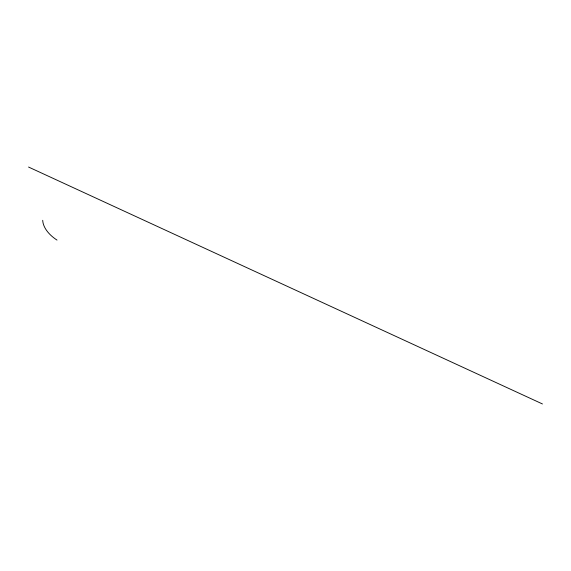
<?xml version="1.0" encoding="UTF-8"?>
<svg xmlns="http://www.w3.org/2000/svg" width="571" height="571" viewBox="0 0 571 571"><rect width="100%" height="100%" fill="white"/><g stroke="black" fill="none" stroke-linecap="round" stroke-linejoin="round"><path stroke-width="0.86" d="M28.55 167.039L542.45 403.961M57.007 240.084A29.642 17.822 24 0 1 42.718 220.306"/></g></svg>
